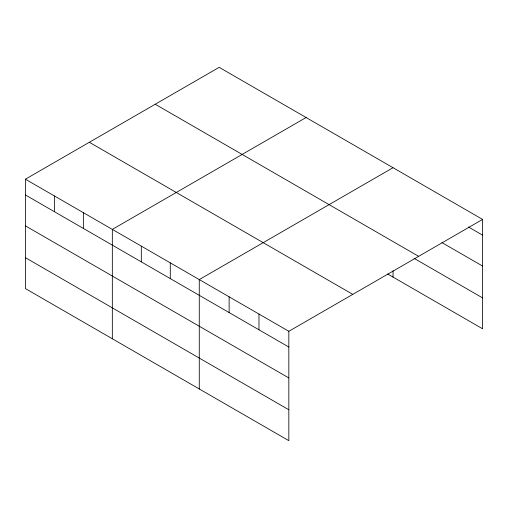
<?xml version="1.0" encoding="UTF-8"?>
<svg xmlns="http://www.w3.org/2000/svg" width="508" height="508" viewBox="0 0 508 508"><rect width="100%" height="100%" fill="white"/><g stroke="black" fill="none" stroke-linecap="round" stroke-linejoin="round"><path stroke-width="0.76" d="M387.642 273.977L482.6 328.797L482.6 219.418L219.17 67.329L25.4 179.203L25.4 288.582L288.83 440.671L288.83 331.292L25.4 179.203M306.102 117.519L112.332 229.394L112.332 338.772M393.033 167.71L199.263 279.584L199.263 388.957M288.83 331.292L482.6 219.418M468.351 226.943L482.6 235.172M441.89 242.564L482.6 266.065M155.226 104.248L418.655 256.337M414.071 258.337L482.6 297.904M89.344 142.284L352.774 294.373M25.4 194.951L288.83 347.04M25.4 225.85L288.83 377.939M25.4 257.683L288.83 409.772M393.033 270.751L393.033 277.089M258.972 314.058L258.972 329.806M229.121 296.818L229.121 312.566M170.288 262.852L170.288 278.6M141.307 246.12L141.307 261.874M83.356 212.661L83.356 228.41M54.375 195.929L54.375 211.684"/></g></svg>
